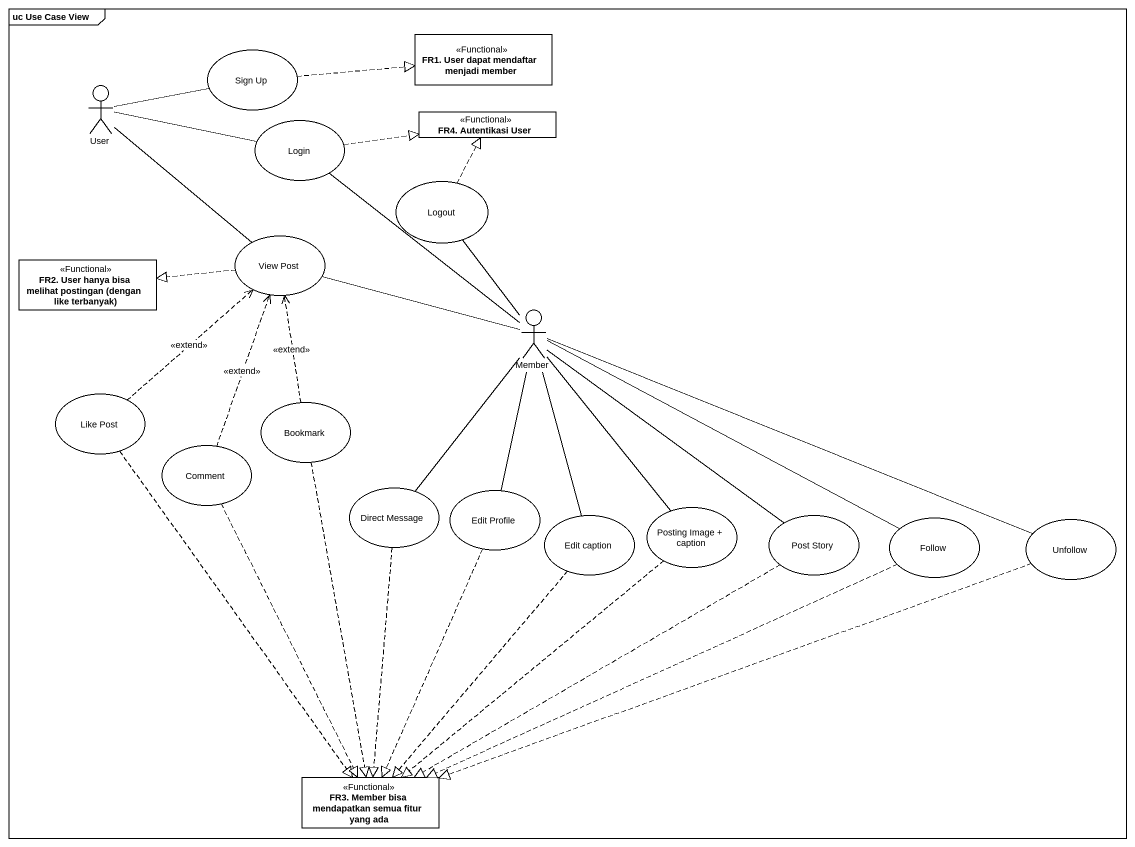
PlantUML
@startuml
mainframe uc Use Case View
allowmixing
hide circle
hide empty members
class "FR1. User dapat mendaftar menjadi member" as FR1_User_dapat_mendaftar <<Functional>>
usecase "Sign Up" as Sign_Up
actor User
class "FR4. Autentikasi User" as FR4_Autentikasi_User <<Functional>>
usecase Login
usecase Logout
usecase "View Post" as View_Post
class "FR2. User hanya bisa melihat postingan (dengan like terbanyak)" as FR2_User_hanya_bisa_melihat <<Functional>>
actor Member
usecase "Like Post" as Like_Post
usecase Bookmark
usecase Comment
usecase "Direct Message" as Direct_Message
usecase "Edit Profile" as Edit_Profile
usecase "Edit caption" as Edit_caption
usecase "Posting Image + caption" as Posting_Image_caption
usecase "Post Story" as Post_Story
usecase Follow
usecase Unfollow
class "FR3. Member bisa mendapatkan semua fitur yang ada" as FR3_Member_bisa_mendapatkan <<Functional>>
Sign_Up .right.|> FR1_User_dapat_mendaftar
User -right- Sign_Up
User -right- Login
User -- View_Post
Login .right.|> FR4_Autentikasi_User
Logout .up.|> FR4_Autentikasi_User
View_Post .left.|> FR2_User_hanya_bisa_melihat
Member -up- Login
Member -up- Logout
Member -left- View_Post
Member -- Edit_caption
Like_Post .up.> View_Post : <<extend>>
Like_Post ..|> FR3_Member_bisa_mendapatkan
Bookmark .up.> View_Post : <<extend>>
Bookmark ..|> FR3_Member_bisa_mendapatkan
Comment .up.> View_Post : <<extend>>
Comment ..|> FR3_Member_bisa_mendapatkan
Direct_Message -up- Member
Direct_Message ..|> FR3_Member_bisa_mendapatkan
Edit_Profile -up- Member
Edit_Profile ..|> FR3_Member_bisa_mendapatkan
Edit_caption ..|> FR3_Member_bisa_mendapatkan
Posting_Image_caption -up- Member
Posting_Image_caption ..|> FR3_Member_bisa_mendapatkan
Post_Story -up- Member
Post_Story .left.|> FR3_Member_bisa_mendapatkan
Follow -left- Member
Follow .left.|> FR3_Member_bisa_mendapatkan
Unfollow -left- Member
Unfollow .left.|> FR3_Member_bisa_mendapatkan
@enduml
